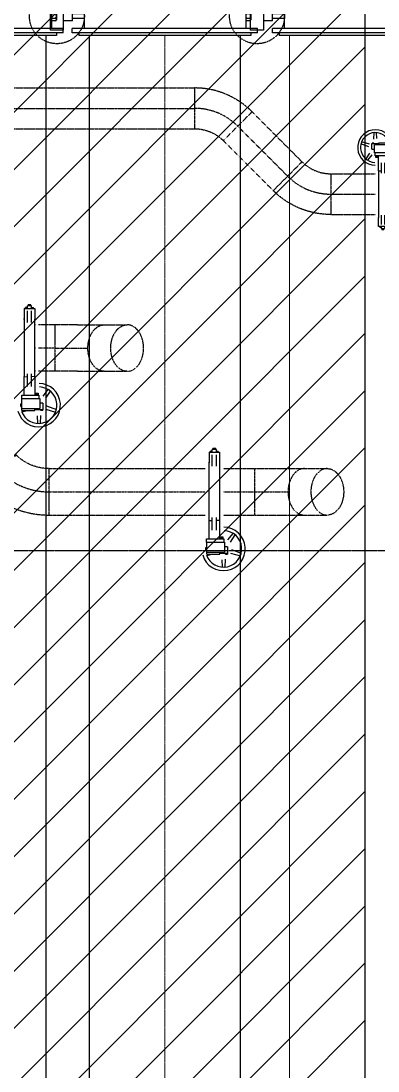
# Model space of a CAD drawing. Header units: millimetres. Extents: x -18489 to 17339, y -1599 to 10961.
# Drawn here: x -15764 to -15452, y 2328 to 3245 of the extents above; entities that cross this region are included whole.
import ezdxf

# ---------------------------------------------------------------- set-up
doc = ezdxf.new("R2010")
doc.units = ezdxf.units.MM
for name, pattern in [('188K-SM-07-F10-MECH-CHW PIPE-Y2257103$0$15P3-XFM1P40$0$15P3-XFM1P40$0$CENTER2', [1.125, 0.75, -0.125, 0.125, -0.125]), ('188K-SM-07-F10-MECH-CHW PIPE-Y2257103$0$Micron CUP L10 HVAC 2nd PIPE$0$CENTER', [2, 1.25, -0.25, 0.25, -0.25]), ('188K-SM-07-F10-MECH-CHW PIPE-Y2257103$0$Micron CUP L10 HVAC 2nd PIPE$0$JIS_02_1.0', [2, 1, -1]), ('188K-SM-07-F10-MECH-CHW PIPE-Y2257103$0$XKA01LR1-HVAC-PIPE-冷卻水-Y2225103 Shawn$0$CENTER', [2, 1.25, -0.25, 0.25, -0.25]), ('X-CUB3-L10$0$COL-CEN-LIN', [3.25, 2.5, -0.25, 0.25, -0.25])]:
    doc.linetypes.add(name, pattern=pattern)
for name, color, linetype in [('188K-SM-03-F10-MECH-EQ-Y2257103$0$Micron CUP L10 CDA EQU$0$M MOVE-IN AREA', 8, 'Continuous'), ('188K-SM-07-F10-MECH-CHW PIPE-Y2257103$0$0 XC', 8, 'Continuous'), ('188K-SM-07-F10-MECH-CHW PIPE-Y2257103$0$M-P-EXISTING PIPE', 8, 'Continuous'), ('188K-SM-07-F10-MECH-CHW PIPE-Y2257103$0$Micron CUP L10 HVAC 2nd PIPE$0$M-P-2nd -CWS-D', 15, '188K-SM-07-F10-MECH-CHW PIPE-Y2257103$0$Micron CUP L10 HVAC 2nd PIPE$0$JIS_02_1.0'), ('188K-SM-07-F10-MECH-CHW PIPE-Y2257103$0$Micron CUP L10 HVAC 2nd PIPE$0$M-P-2nd Cen', 8, '188K-SM-07-F10-MECH-CHW PIPE-Y2257103$0$Micron CUP L10 HVAC 2nd PIPE$0$CENTER'), ('188K-SM-07-F10-MECH-CHW PIPE-Y2257103$0$Micron CUP L10 HVAC 2nd PIPE$0$M-P-2nd-CWR-D', 202, '188K-SM-07-F10-MECH-CHW PIPE-Y2257103$0$Micron CUP L10 HVAC 2nd PIPE$0$JIS_02_1.0'), ('188K-SM-07-F10-MECH-CHW PIPE-Y2257103$0$Micron CUP L10 HVAC 2nd PIPE$0$M-P-PHASE 2-PIPE', 8, '188K-SM-07-F10-MECH-CHW PIPE-Y2257103$0$Micron CUP L10 HVAC 2nd PIPE$0$JIS_02_1.0'), ('188K-SM-07-F10-MECH-CHW PIPE-Y2257103$0$Micron CUP L10 HVAC 2nd PIPE$0$M-VALVE', 53, 'Continuous'), ('X-CUB3-L10$0$CCL', 8, 'X-CUB3-L10$0$COL-CEN-LIN')]:
    doc.layers.add(name, color=color, linetype=linetype)
doc.layers.add('188K-SM-07-F10-MECH-CHW PIPE-Y2257103$0$XKA01LR1-HVAC-PIPE-冷卻水-Y2225103 Shawn$0$M-PIPE-CEN', color=8, linetype='188K-SM-07-F10-MECH-CHW PIPE-Y2257103$0$XKA01LR1-HVAC-PIPE-冷卻水-Y2225103 Shawn$0$CENTER', lineweight=9)

# ---------------------------------------------------------------- blocks, each defined once
blk = doc.blocks.new('188K-SM-03-F10-MECH-EQ-Y2257103')
at = {"layer": '188K-SM-03-F10-MECH-EQ-Y2257103$0$Micron CUP L10 CDA EQU$0$M MOVE-IN AREA'}
h = blk.add_hatch(dxfattribs=at)
h.set_pattern_fill('JIS_WOOD', color=256, scale=50)
h.set_pattern_definition([(45, (4473.52, 709.2), (-25, 25), [])])
h.paths.add_polyline_path([(-17249.15, 7922.46), (-17249.15, 7642.46), (-15853.15, 7642.46), (-15853.15, 6432.46), (-15853.15, 789.96), (-15463.15, 789.96), (-15463.15, 6142.46), (-15463.15, 7642.46), (-14093.15, 7642.46), (-14093.15, 7922.46)])
at = {"layer": '188K-SM-03-F10-MECH-EQ-Y2257103$0$Micron CUP L10 CDA EQU$0$M MOVE-IN AREA', "const_width": 1}
blk.add_lwpolyline([(-17249.15, 7922.46), (-17249.15, 7642.46), (-15853.15, 7642.46), (-15853.15, 6432.46), (-15853.15, 6432.46), (-15853.15, 789.96), (-15463.15, 789.96), (-15463.15, 6142.46), (-15463.15, 6142.46), (-15463.15, 7642.46), (-14093.15, 7642.46), (-14093.15, 7922.46)], close=True, dxfattribs=at)
blk = doc.blocks.new('X-CUB3-L10$0$CUB3-10')
at = {"layer": 'X-CUB3-L10$0$CCL'}
blk.add_line((720, 3502.459), (-5160, 3502.459), dxfattribs=at)
blk = doc.blocks.new('X-CUB3-L10')
at = {"layer": 'X-CUB3-L10$0$CCL'}
blk.add_blockref('X-CUB3-L10$0$CUB3-10', (-12838.15, -720), dxfattribs=at)
blk = doc.blocks.new('188K-SM-07-F10-MECH-CHW PIPE-Y2257103$0$A$Cad9fb321')
for p, q in [((-335.9, 652.5), (-335.9, -652.5)), ((-311.9, 652.5), (-335.9, 652.5)), ((-311.9, 710), (-275.9, 710)), ((-311.9, 710), (-311.9, -710)), ((-275.9, 710), (-275.9, -710)), ((-208.1, 643.6), (-208.1, 614.4)), ((-198.1, 651.6), (-137.8, 651.6)), ((-188, 643.6), (-188, 614.4)), ((-147.9, 643.6), (-147.9, 614.4)), ((-127.8, 643.6), (-127.8, 614.4)), ((-24, 710), (-60, 710)), ((-60, 710), (-60, -710)), ((-24, 710), (-24, -710)), ((-24, 652.5), (0, 652.5)), ((0, 652.5), (0, -652.5)), ((-275.9, 606.4), (-60, 606.4)), ((-275.9, -606.4), (-60, -606.4)), ((-188, -606.4), (-188, -708.5)), ((-147.9, -606.4), (-147.9, -708.5)), ((-311.9, -652.5), (-335.9, -652.5)), ((-311.9, -710), (-275.9, -710)), ((-208.1, -708.5), (-208.1, -788.8)), ((-127.8, -708.5), (-208.1, -708.5)), ((-127.8, -708.5), (-127.8, -788.8)), ((-24, -710), (-60, -710)), ((-24, -652.5), (0, -652.5)), ((-290.1, -788.8), (-45.8, -788.8)), ((-290.1, -788.8), (-290.1, -900.8)), ((-45.8, -788.8), (-45.8, -900.8)), ((-45.8, -900.8), (-290.1, -900.8))]:
    blk.add_line(p, q)
at = {"linetype": '188K-SM-07-F10-MECH-CHW PIPE-Y2257103$0$15P3-XFM1P40$0$15P3-XFM1P40$0$CENTER2'}
blk.add_circle((-168, -844.8), 240, dxfattribs=at)
for centre, radius, start, end in [((-198.1, 641.3), 10.3, 12.68038, 167.31962), ((-168, 622.5), 29.1, 46.39718, 133.60282), ((-137.8, 641.3), 10.3, 12.68038, 167.31962), ((-218.1, 616.7), 10.3, 270, 347.31962), ((-198.1, 616.7), 10.3, 192.68038, 347.31962), ((-168, 635.5), 29.1, 226.39718, 313.60282), ((-137.8, 616.7), 10.3, 192.68038, 347.31962), ((-117.8, 616.7), 10.3, 192.68038, 270)]:
    blk.add_arc(centre, radius, start, end)
blk = doc.blocks.new('188K-SM-07-F10-MECH-CHW PIPE-Y2257103$0$A$C57463455')
for p, q in [((752.5, 0), (-752.5, 0)), ((-752.5, -24), (-752.5, 0)), ((752.5, -24), (752.5, 0)), ((-1000.8, -290.1), (-1000.8, -45.8)), ((-888.8, -45.8), (-1000.8, -45.8)), ((-888.8, -45.8), (-888.8, -290.1)), ((-810, -24), (-810, -60)), ((810, -24), (-810, -24)), ((810, -60), (-810, -60)), ((-706.4, -60), (-706.4, -275.9)), ((706.4, -60), (706.4, -275.9)), ((810, -24), (810, -60)), ((-808.5, -127.8), (-888.8, -127.8)), ((-808.5, -208.1), (-808.5, -127.8)), ((-706.4, -147.9), (-808.5, -147.9)), ((743.6, -127.8), (714.4, -127.8)), ((743.6, -147.9), (714.4, -147.9)), ((751.6, -137.8), (751.6, -198.1)), ((-808.5, -208.1), (-888.8, -208.1)), ((-706.4, -188), (-808.5, -188)), ((743.6, -188), (714.4, -188)), ((743.6, -208.1), (714.4, -208.1)), ((-888.8, -290.1), (-1000.8, -290.1)), ((-810, -311.9), (-810, -275.9)), ((810, -275.9), (-810, -275.9)), ((810, -311.9), (-810, -311.9)), ((-752.5, -311.9), (-752.5, -335.9)), ((752.5, -335.9), (-752.5, -335.9)), ((752.5, -311.9), (752.5, -335.9)), ((810, -311.9), (810, -275.9))]:
    blk.add_line(p, q)
at = {"linetype": '188K-SM-07-F10-MECH-CHW PIPE-Y2257103$0$15P3-XFM1P40$0$15P3-XFM1P40$0$CENTER2'}
blk.add_circle((-944.8, -168), 240, dxfattribs=at)
for centre, radius, start, end in [((716.7, -117.8), 10.3, 180, 257.31962), ((716.7, -137.8), 10.3, 102.68038, 257.31962), ((735.5, -168), 29.1, 136.39718, 223.60282), ((741.3, -137.8), 10.3, 282.68038, 77.31962), ((722.5, -168), 29.1, 316.39718, 43.60282), ((716.7, -198.1), 10.3, 102.68038, 257.31962), ((716.7, -218.1), 10.3, 102.68038, 180), ((741.3, -198.1), 10.3, 282.68038, 77.31962)]:
    blk.add_arc(centre, radius, start, end)
blk = doc.blocks.new('188K-SM-07-F10-MECH-CHW PIPE-Y2257103$0$Micron CUP L10 HVAC 2nd PIPE$0$A$C0de4249f')
for p, q in [((-12.4, 480.4), (-10, 536.7)), ((11.3, 484.2), (9, 536.7)), ((-50.9, 436.7), (-120.9, 456.1)), ((85.1, 446.4), (119.9, 456.1)), ((-56.9, 412), (-126.7, 438)), ((26, 438), (-30, 438)), ((-30, 392.6), (-30, 438)), ((-30, 392.6), (-7.5, 392.6)), ((-14.5, 443.5), (-29.5, 443.5)), ((-29.5, 438), (-29.5, 443.5)), ((-14.5, 443.5), (-14.5, 438)), ((119, 430), (-7.5, 430)), ((-7.5, 360), (-7.5, 430)), ((119, 444), (26, 444)), ((26, 444), (26, 438)), ((119, 444), (119, 360)), ((127, 416.8), (119, 416.8)), ((127, 397.2), (119, 397.2)), ((127, 416.8), (127, 397.2)), ((-50.9, 358.2), (-84.4, 307.7)), ((-32.3, 342.7), (-69, 296.5)), ((120.7, 360), (-7.5, 360)), ((-2, 335), (-2, 360)), ((120.7, 335), (-2, 335)), ((1.5, 335), (1.5, 331)), ((27.5, 331), (1.5, 331)), ((3.5, 321), (3.5, 331)), ((27.5, 321), (3.5, 321)), ((27.5, 203.6), (27.5, 335)), ((102.5, 335), (102.5, 203.6)), ((120.7, 360), (120.7, 335)), ((50, 274.5), (50, 183.4)), ((80, 274.5), (80, 183.4)), ((26, 206.5), (23, 206.5)), ((26, 206.5), (26, -206.5)), ((26, 203.5), (50, 204.4)), ((104, 203.5), (80, 204.4)), ((107, 206.5), (104, 206.5)), ((104, -206.5), (104, 206.5)), ((23, -206.5), (26, -206.5)), ((27.5, -283), (27.5, -207.5)), ((50, -183.4), (50, -265)), ((80, -183.4), (80, -265)), ((102.5, -283), (102.5, -207.5)), ((104, -206.5), (107, -206.5)), ((102.5, -283), (27.5, -283)), ((37.3, -283), (37.3, -290.5)), ((50.3, -290.5), (37.3, -290.5)), ((50, -290.5), (50, -301.3)), ((50.3, -283), (50.3, -290.5)), ((79.7, -283), (79.7, -290.5)), ((79.7, -290.5), (92.7, -290.5)), ((80, -290.5), (80, -301.3)), ((92.7, -283), (92.7, -290.5)), ((50, -301.3), (80, -301.3)), ((55, -301.3), (55, -309)), ((55, -309), (75, -309)), ((75, -301.3), (75, -309))]:
    blk.add_line(p, q)
for centre, radius, start, end in [((-0.5, 407), 155, 15.99999, 268.99999), ((-0.5, 407), 130, 19.99999, 267.99999), ((21.5, -207.5), 6, 359.99999, 40.99999), ((108.5, -207.5), 6, 138.99999, 179.99999)]:
    blk.add_arc(centre, radius, start, end)
blk = doc.blocks.new('188K-SM-07-F10-MECH-CHW PIPE-Y2257103$0$Micron CUP L10 HVAC 2nd PIPE')
at = {"layer": '188K-SM-07-F10-MECH-CHW PIPE-Y2257103$0$Micron CUP L10 HVAC 2nd PIPE$0$M-P-2nd -CWS-D'}
for p, q in [((-202348.7, 22705.3), (-202352.4, 22705.3)), ((-202249.6, 22705.3), (-202253.2, 22705.3)), ((-201880.6, 22705.3), (-202221.4, 22705.3)), ((-202080.6, 22705.3), (-202080.6, 22299.3)), ((-201880.6, 22705.3), (-201447, 22705.3)), ((-202348.7, 22299.3), (-202352.4, 22299.3)), ((-202249.6, 22299.3), (-202253.2, 22299.3)), ((-201880.6, 22299.3), (-202221.4, 22299.3)), ((-201880.6, 22299.3), (-201447, 22299.3))]:
    blk.add_line(p, q, dxfattribs=at)
at = {"layer": '188K-SM-07-F10-MECH-CHW PIPE-Y2257103$0$Micron CUP L10 HVAC 2nd PIPE$0$M-P-2nd -CWS-D', "extrusion": (0, 0, -1)}
for centre in [(-201647, 22502.3), (-201447, 22502.3)]:
    blk.add_ellipse(centre, major_axis=(0, 203), ratio=0.706897, start_param=3.141593, end_param=6.283185, dxfattribs=at)
at = {"layer": '188K-SM-07-F10-MECH-CHW PIPE-Y2257103$0$Micron CUP L10 HVAC 2nd PIPE$0$M-P-2nd -CWS-D'}
blk.add_ellipse((-201447, 22502.3), major_axis=(0, 203), ratio=0.706897, start_param=3.141593, end_param=6.283185, dxfattribs=at)
at = {"layer": '188K-SM-07-F10-MECH-CHW PIPE-Y2257103$0$Micron CUP L10 HVAC 2nd PIPE$0$M-P-2nd Cen'}
for p, q in [((-202348.7, 22502.3), (-202352.4, 22502.3)), ((-202249.6, 22502.3), (-202253.2, 22502.3)), ((-202080.6, 22502.3), (-202221.4, 22502.3)), ((-202080.6, 22502.3), (-201790.5, 22502.3)), ((-202130.6, 21247.1), (-200764.2, 21247.1)), ((-200736, 21247.1), (-200732.4, 21247.1)), ((-200636.9, 21247.1), (-200633.2, 21247.1)), ((-200605, 21247.1), (-200330.6, 21247.1)), ((-200330.6, 21247.1), (-200040.5, 21247.1))]:
    blk.add_line(p, q, dxfattribs=at)
at = {"layer": '188K-SM-07-F10-MECH-CHW PIPE-Y2257103$0$Micron CUP L10 HVAC 2nd PIPE$0$M-P-2nd-CWR-D'}
for p, q in [((-200736, 21450.1), (-200732.4, 21450.1)), ((-200636.9, 21450.1), (-200633.2, 21450.1)), ((-200605, 21450.1), (-200330.6, 21450.1)), ((-200330.6, 21450.1), (-200130.6, 21450.1)), ((-200330.6, 21044.1), (-200330.6, 21450.1)), ((-200130.6, 21450.1), (-199697, 21450.1)), ((-200736, 21044.1), (-200732.4, 21044.1)), ((-200636.9, 21044.1), (-200633.2, 21044.1)), ((-200605, 21044.1), (-200330.6, 21044.1)), ((-200330.6, 21044.1), (-200130.6, 21044.1)), ((-200130.6, 21044.1), (-199697, 21044.1))]:
    blk.add_line(p, q, dxfattribs=at)
for centre in [(-199897, 21247.1), (-199697, 21247.1)]:
    blk.add_ellipse(centre, major_axis=(0, -203), ratio=0.706897, start_param=3.141593, end_param=6.283185, dxfattribs=at)
at = {"layer": '188K-SM-07-F10-MECH-CHW PIPE-Y2257103$0$Micron CUP L10 HVAC 2nd PIPE$0$M-P-2nd-CWR-D', "extrusion": (0, 0, -1)}
blk.add_ellipse((-199697, 21247.1), major_axis=(0, -203), ratio=0.706897, start_param=3.141593, end_param=6.283185, dxfattribs=at)
at = {"layer": '188K-SM-07-F10-MECH-CHW PIPE-Y2257103$0$Micron CUP L10 HVAC 2nd PIPE$0$M-P-PHASE 2-PIPE'}
for p, q in [((-203575.3, 24773.6), (-200857.1, 24773.6)), ((-203575.3, 24595.6), (-200857.1, 24595.6)), ((-200354.4, 24565.4), (-199917.7, 24128.7)), ((-203575.3, 24417.6), (-200857.1, 24417.6)), ((-200480.2, 24439.5), (-200043.6, 24002.8)), ((-200606.1, 24313.6), (-200169.4, 23877)), ((-199666.7, 24024.7), (-199276.2, 24024.7)), ((-199666.7, 23846.7), (-199276.2, 23846.7)), ((-199666.7, 23668.7), (-199276.2, 23668.7)), ((-202130.6, 21450.1), (-200764.2, 21450.1)), ((-202130.6, 21044.1), (-200764.2, 21044.1))]:
    blk.add_line(p, q, dxfattribs=at)
at = {"layer": '188K-SM-07-F10-MECH-CHW PIPE-Y2257103$0$Micron CUP L10 HVAC 2nd PIPE$0$M-P-PHASE 2-PIPE', "flags": 128}
for points in [[(-200857.1, 24417.6, -0.198912), (-200606.1, 24313.6), (-200354.4, 24565.4, 0.198912), (-200857.1, 24773.6)], [(-199917.7, 24128.7, 0.198912), (-199666.7, 24024.7), (-199666.7, 23668.7, -0.198912), (-200169.4, 23877)], [(-202130.6, 21450.1, -0.198912), (-202418.4, 21569.3), (-202705.5, 21282.2, 0.198912), (-202130.6, 21044.1)]]:
    blk.add_lwpolyline(points, format="xyb", close=True, dxfattribs=at)
at = {"layer": '188K-SM-07-F10-MECH-CHW PIPE-Y2257103$0$Micron CUP L10 HVAC 2nd PIPE$0$M-P-PHASE 2-PIPE'}
for centre, radius, start, end in [((-200857.1, 24062.6), 533, 45, 90), ((-199666.7, 24379.7), 533, 225, 270), ((-202130.6, 21857.1), 610, 225, 270)]:
    blk.add_arc(centre, radius, start, end, dxfattribs=at)
at = {"layer": '188K-SM-07-F10-MECH-CHW PIPE-Y2257103$0$Micron CUP L10 HVAC 2nd PIPE$0$M-VALVE'}
blk.add_blockref('188K-SM-07-F10-MECH-CHW PIPE-Y2257103$0$Micron CUP L10 HVAC 2nd PIPE$0$A$C0de4249f', (-199276.2, 23846.7), dxfattribs=at)
at = {"layer": '188K-SM-07-F10-MECH-CHW PIPE-Y2257103$0$Micron CUP L10 HVAC 2nd PIPE$0$M-VALVE', "xscale": 1.224489795918367, "yscale": 1.224489795918367, "zscale": 1.224489795918367, "rotation": 180}
for p in [(-202221.4, 22502.3), (-200605, 21247.1)]:
    blk.add_blockref('188K-SM-07-F10-MECH-CHW PIPE-Y2257103$0$Micron CUP L10 HVAC 2nd PIPE$0$A$C0de4249f', p, dxfattribs=at)
blk = doc.blocks.new('188K-SM-07-F10-MECH-CHW PIPE-Y2257103')
at = {"layer": '188K-SM-07-F10-MECH-CHW PIPE-Y2257103$0$M-P-EXISTING PIPE'}
for p, q in [((-15742.25, 3232.38), (-15742.25, -589.74)), ((-15704.2, -589.74), (-15704.2, 3232.38)), ((-15572.1, -589.74), (-15572.1, 3232.38))]:
    blk.add_line(p, q, dxfattribs=at)
at = {"layer": '188K-SM-07-F10-MECH-CHW PIPE-Y2257103$0$M-P-EXISTING PIPE', "linetype": 'Continuous', "lineweight": 0}
blk.add_line((-15529.2, -589.74), (-15529.2, 3232.38), dxfattribs=at)
at = {"layer": '188K-SM-07-F10-MECH-CHW PIPE-Y2257103$0$XKA01LR1-HVAC-PIPE-冷卻水-Y2225103 Shawn$0$M-PIPE-CEN', "linetype": '188K-SM-07-F10-MECH-CHW PIPE-Y2257103$0$XKA01LR1-HVAC-PIPE-冷卻水-Y2225103 Shawn$0$CENTER'}
for p, q in [((-15638.15, -589.74), (-15638.15, 3232.38)), ((-15463.15, -589.74), (-15463.15, 3232.38))]:
    blk.add_line(p, q, dxfattribs=at)
at = {"layer": '188K-SM-07-F10-MECH-CHW PIPE-Y2257103$0$0 XC', "xscale": 0.1, "yscale": 0.1, "zscale": 0.1}
for name, p in [('188K-SM-07-F10-MECH-CHW PIPE-Y2257103$0$Micron CUP L10 HVAC 2nd PIPE', (4473.52, 709.2)), ('188K-SM-07-F10-MECH-CHW PIPE-Y2257103$0$A$C57463455', (-15638.15, 3265.97)), ('188K-SM-07-F10-MECH-CHW PIPE-Y2257103$0$A$C57463455', (-15463.15, 3265.97))]:
    blk.add_blockref(name, p, dxfattribs=at)
at = {"layer": '188K-SM-07-F10-MECH-CHW PIPE-Y2257103$0$0 XC', "xscale": 0.1, "yscale": 0.1, "zscale": 0.1, "rotation": 270}
blk.add_blockref('188K-SM-07-F10-MECH-CHW PIPE-Y2257103$0$A$Cad9fb321', (-15798.15, 3232.38), dxfattribs=at)

msp = doc.modelspace()

# ---------------------------------------------------------------- block references
msp.add_blockref('188K-SM-03-F10-MECH-EQ-Y2257103', (0, 0))

# ---------------------------------------------------------------- next in the draw order: block references
for name in ['X-CUB3-L10', '188K-SM-07-F10-MECH-CHW PIPE-Y2257103']:
    msp.add_blockref(name, (0, 0))

doc.saveas('drawing.dxf')
